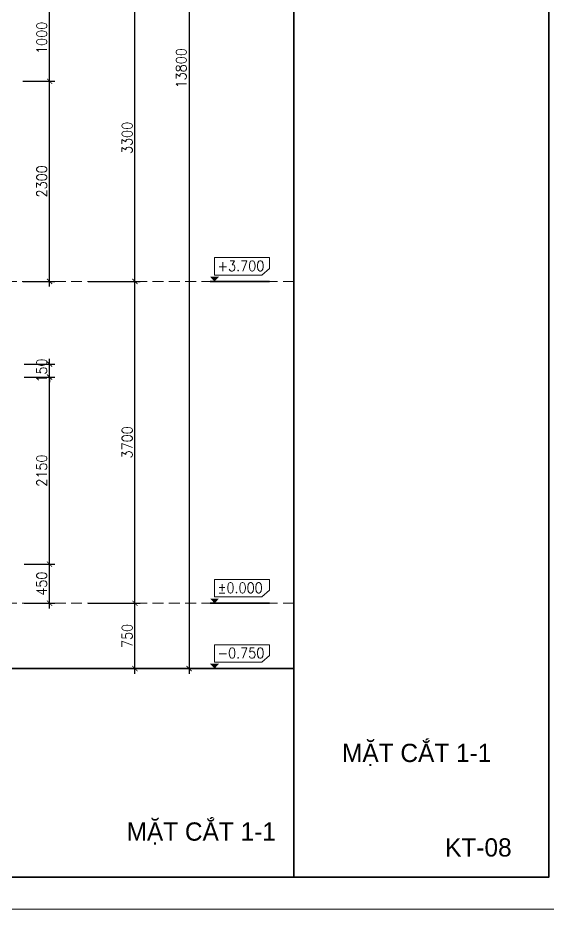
# Model space of a CAD drawing. Header units: millimetres. Extents: x -529782 to -142003, y -492574 to -273331.
# Drawn here: x -252856 to -246757, y -412168 to -401922 of the extents above; entities that cross this region are included whole.
import ezdxf
from ezdxf.enums import TextEntityAlignment as Align

# ---------------------------------------------------------------- set-up
doc = ezdxf.new("R2010")
doc.units = ezdxf.units.MM
doc.header["$LTSCALE"] = 500
doc.header["$MEASUREMENT"] = 0
doc.header["$PDMODE"] = 3
doc.linetypes.add('HIDDEN', pattern=[0.375, 0.25, -0.125])
doc.layers.get('0').update_dxf_attribs({"linetype": 'CONTINUOUS', "lineweight": 13})
doc.layers.get('Defpoints').update_dxf_attribs({"color": 255, "linetype": 'CONTINUOUS', "lineweight": 13})
for name, color, linetype, lineweight in [('1.cat 30', 30, 'CONTINUOUS', 35), ('2.thay 145', 145, 'CONTINUOUS', 18), ('3.manh 08', 8, 'CONTINUOUS', 9), ('4.dim 08', 8, 'CONTINUOUS', 13), ('6.khuat 75', 75, 'HIDDEN', 18), ('9.text \xad white', 7, 'CONTINUOUS', 15)]:
    doc.layers.add(name, color=color, linetype=linetype, lineweight=lineweight)
doc.styles.add('CA.JSC1', font='')
doc.styles.get("Standard").update_dxf_attribs({"font": 'txt.shx', "width": 0.9})
doc.styles.get('CA.JSC1').set_extended_font_data('.VnAvantH')
doc.dimstyles.new('CA 60', dxfattribs={"dimscale": 0, "dimtxt": 120, "dimasz": 60, "dimexe": 60, "dimexo": 0, "dimgap": 30, "dimtad": 1, "dimdec": 0, "dimzin": 0, "dimdsep": 46, "dimtxsty": 'Standard', "dimblk": 'ARCHTICK', "dimcen": 0.09, "dimdle": 60, "dimclrd": 256, "dimclre": 256, "dimclrt": 7, "dimadec": 0, "dimazin": 0, "dimtfac": 1, "dimtdec": 0, "dimtix": 1, "dimtmove": 2, "dimatfit": 3, "dimldrblk": 'DOT', "dimfxl": 1, "dimtolj": 1, "dimtzin": 0, "dimarcsym": 0})

# ---------------------------------------------------------------- blocks, each defined once
blk = doc.blocks.new('khung co loan')
at = {"layer": '1.cat 30'}
blk.add_lwpolyline([(1158.3, -14553.5), (1158.3, -303.5), (20658.3, -303.5), (20658.3, -14553.5)], close=True, dxfattribs=at)
blk.add_lwpolyline([(18298.1, -303.5), (18298.1, -14553.5)], dxfattribs=at)
at = {"layer": '3.manh 08'}
blk.add_lwpolyline([(0, -14850), (21000, -14850), (21000, 0), (0, 0)], close=True, dxfattribs=at)
blk = doc.blocks.new('ki hieu cost')
at = {"layer": '1.cat 30'}
blk.add_line((-119313, -196390), (-118176, -196390), dxfattribs=at)
at = {"layer": '3.manh 08'}
blk.add_lwpolyline([(-119227, -195934), (-119227, -196268), (-118320, -196268), (-118176, -196139), (-118176, -195934)], close=True, dxfattribs=at)
blk.add_solid([(-119313, -196299), (-119142, -196299), (-119227, -196390)], dxfattribs=at)
blk = doc.blocks.new('_ArchTick')
at = {"color": 1, "linetype": 'ByBlock', "const_width": 0.15}
blk.add_lwpolyline([(-0.5, -0.5), (0.5, 0.5)], dxfattribs=at)
blk = doc.blocks.new('*D261')
at = {"layer": '4.dim 08', "lineweight": -2, "transparency": 16777216}
for p, q in [((-251509, -409462), (-251509, -408592)), ((-252048, -408652), (-251449, -408652)), ((-252048, -409402), (-251449, -409402))]:
    blk.add_line(p, q, dxfattribs=at)
at = {"layer": 'Defpoints', "color": 0, "transparency": 16777216}
for p in [(-252048, -408652), (-251509, -408652), (-252048, -409402)]:
    blk.add_point(p, dxfattribs=at)
at = {"layer": '4.dim 08', "lineweight": -2, "transparency": 16777216, "xscale": 60, "yscale": 60, "zscale": 60}
for p, rotation in [((-251509, -408652), 90), ((-251509, -409402), 270)]:
    blk.add_blockref('_ArchTick', p, dxfattribs=dict(at, rotation=rotation))
at = {"layer": '4.dim 08', "color": 7, "transparency": 16777216, "insert": (-251599, -409027), "char_height": 120, "attachment_point": 5, "rotation": 90}
blk.add_mtext('\\A1;750', dxfattribs=at)
blk = doc.blocks.new('_DOT')
at = {"color": 1, "linetype": 'ByBlock'}
blk.add_line((-0.5, 0), (-1, 0), dxfattribs=at)
at = {"color": 1, "linetype": 'ByBlock', "const_width": 0.5}
blk.add_lwpolyline([(-0.25, 0, 1), (0.25, 0, 1)], format="xyb", close=True, dxfattribs=at)
blk = doc.blocks.new('*D262')
at = {"layer": '4.dim 08', "lineweight": -2, "transparency": 16777216}
for p, q in [((-251509, -408712), (-251509, -404892)), ((-252048, -404952), (-251449, -404952)), ((-252048, -408652), (-251449, -408652))]:
    blk.add_line(p, q, dxfattribs=at)
at = {"layer": 'Defpoints', "color": 0, "transparency": 16777216}
for p in [(-252048, -404952), (-251509, -404952), (-252048, -408652)]:
    blk.add_point(p, dxfattribs=at)
at = {"layer": '4.dim 08', "lineweight": -2, "transparency": 16777216, "xscale": 60, "yscale": 60, "zscale": 60}
for p, rotation in [((-251509, -404952), 90), ((-251509, -408652), 270)]:
    blk.add_blockref('_ArchTick', p, dxfattribs=dict(at, rotation=rotation))
at = {"layer": '4.dim 08', "color": 7, "transparency": 16777216, "insert": (-251599, -406802), "char_height": 120, "attachment_point": 5, "rotation": 90}
blk.add_mtext('\\A1;3700', dxfattribs=at)
blk = doc.blocks.new('*D263')
at = {"layer": '4.dim 08', "lineweight": -2, "transparency": 16777216}
for p, q in [((-252048, -401652), (-251449, -401652)), ((-251509, -405012), (-251509, -401592)), ((-252048, -404952), (-251449, -404952))]:
    blk.add_line(p, q, dxfattribs=at)
at = {"layer": 'Defpoints', "color": 0, "transparency": 16777216}
for p in [(-252048, -401652), (-251509, -401652), (-252048, -404952)]:
    blk.add_point(p, dxfattribs=at)
at = {"layer": '4.dim 08', "lineweight": -2, "transparency": 16777216, "xscale": 60, "yscale": 60, "zscale": 60}
for p, rotation in [((-251509, -401652), 90), ((-251509, -404952), 270)]:
    blk.add_blockref('_ArchTick', p, dxfattribs=dict(at, rotation=rotation))
at = {"layer": '4.dim 08', "color": 7, "transparency": 16777216, "insert": (-251599, -403302), "char_height": 120, "attachment_point": 5, "rotation": 90}
blk.add_mtext('\\A1;3300', dxfattribs=at)
blk = doc.blocks.new('*D267')
at = {"layer": '4.dim 08', "lineweight": -2, "transparency": 16777216}
for p, q in [((-252048, -395602), (-250827, -395602)), ((-250887, -395542), (-250887, -409462)), ((-252048, -409402), (-250827, -409402))]:
    blk.add_line(p, q, dxfattribs=at)
at = {"layer": 'Defpoints', "color": 0, "transparency": 16777216}
for p in [(-252048, -395602), (-252048, -409402), (-250887, -409402)]:
    blk.add_point(p, dxfattribs=at)
at = {"layer": '4.dim 08', "lineweight": -2, "transparency": 16777216, "xscale": 60, "yscale": 60, "zscale": 60}
for p, rotation in [((-250887, -395602), 90), ((-250887, -409402), 270)]:
    blk.add_blockref('_ArchTick', p, dxfattribs=dict(at, rotation=rotation))
at = {"layer": '4.dim 08', "color": 7, "transparency": 16777216, "insert": (-250977, -402502), "char_height": 120, "attachment_point": 5, "rotation": 90}
blk.add_mtext('\\A1;13800', dxfattribs=at)
blk = doc.blocks.new('*D292')
at = {"layer": '4.dim 08', "lineweight": -2, "transparency": 16777216}
for p, q in [((-252783, -408202), (-252431, -408202)), ((-252491, -408712), (-252491, -408142)), ((-252783, -408652), (-252431, -408652))]:
    blk.add_line(p, q, dxfattribs=at)
at = {"layer": 'Defpoints', "color": 0, "transparency": 16777216}
for p in [(-252783, -408202), (-252491, -408202), (-252783, -408652)]:
    blk.add_point(p, dxfattribs=at)
at = {"layer": '4.dim 08', "lineweight": -2, "transparency": 16777216, "xscale": 60, "yscale": 60, "zscale": 60}
for p, rotation in [((-252491, -408202), 90), ((-252491, -408652), 270)]:
    blk.add_blockref('_ArchTick', p, dxfattribs=dict(at, rotation=rotation))
at = {"layer": '4.dim 08', "color": 7, "transparency": 16777216, "insert": (-252581, -408427), "char_height": 120, "attachment_point": 5, "rotation": 90}
blk.add_mtext('\\A1;450', dxfattribs=at)
blk = doc.blocks.new('*D293')
at = {"layer": '4.dim 08', "lineweight": -2, "transparency": 16777216}
for p, q in [((-252783, -406052), (-252431, -406052)), ((-252491, -408262), (-252491, -405992)), ((-252783, -408202), (-252431, -408202))]:
    blk.add_line(p, q, dxfattribs=at)
at = {"layer": 'Defpoints', "color": 0, "transparency": 16777216}
for p in [(-252783, -406052), (-252491, -406052), (-252783, -408202)]:
    blk.add_point(p, dxfattribs=at)
at = {"layer": '4.dim 08', "lineweight": -2, "transparency": 16777216, "xscale": 60, "yscale": 60, "zscale": 60}
for p, rotation in [((-252491, -406052), 90), ((-252491, -408202), 270)]:
    blk.add_blockref('_ArchTick', p, dxfattribs=dict(at, rotation=rotation))
at = {"layer": '4.dim 08', "color": 7, "transparency": 16777216, "insert": (-252581, -407127), "char_height": 120, "attachment_point": 5, "rotation": 90}
blk.add_mtext('\\A1;2150', dxfattribs=at)
blk = doc.blocks.new('*D294')
at = {"layer": '4.dim 08', "lineweight": -2, "transparency": 16777216}
for p, q in [((-252491, -405902), (-252491, -405842)), ((-252783, -405902), (-252431, -405902)), ((-252491, -406052), (-252491, -405902)), ((-252783, -406052), (-252431, -406052)), ((-252491, -406052), (-252491, -406112))]:
    blk.add_line(p, q, dxfattribs=at)
at = {"layer": 'Defpoints', "color": 0, "transparency": 16777216}
for p in [(-252783, -405902), (-252491, -405902), (-252783, -406052)]:
    blk.add_point(p, dxfattribs=at)
at = {"layer": '4.dim 08', "lineweight": -2, "transparency": 16777216, "xscale": 60, "yscale": 60, "zscale": 60}
for p, rotation in [((-252491, -405902), 270), ((-252491, -406052), 90)]:
    blk.add_blockref('_ArchTick', p, dxfattribs=dict(at, rotation=rotation))
at = {"layer": '4.dim 08', "color": 7, "transparency": 16777216, "insert": (-252581, -405977), "char_height": 120, "attachment_point": 5, "rotation": 90}
blk.add_mtext('\\A1;150', dxfattribs=at)
blk = doc.blocks.new('*D295')
at = {"layer": '4.dim 08', "lineweight": -2, "transparency": 16777216}
for p, q in [((-252797, -402652), (-252431, -402652)), ((-252491, -405012), (-252491, -402592)), ((-252797, -404952), (-252431, -404952))]:
    blk.add_line(p, q, dxfattribs=at)
at = {"layer": 'Defpoints', "color": 0, "transparency": 16777216}
for p in [(-252797, -402652), (-252491, -402652), (-252797, -404952)]:
    blk.add_point(p, dxfattribs=at)
at = {"layer": '4.dim 08', "lineweight": -2, "transparency": 16777216, "xscale": 60, "yscale": 60, "zscale": 60}
for p, rotation in [((-252491, -402652), 90), ((-252491, -404952), 270)]:
    blk.add_blockref('_ArchTick', p, dxfattribs=dict(at, rotation=rotation))
at = {"layer": '4.dim 08', "color": 7, "transparency": 16777216, "insert": (-252581, -403802), "char_height": 120, "attachment_point": 5, "rotation": 90}
blk.add_mtext('\\A1;2300', dxfattribs=at)
blk = doc.blocks.new('*D296')
at = {"layer": '4.dim 08', "lineweight": -2, "transparency": 16777216}
for p, q in [((-252797, -401652), (-252431, -401652)), ((-252491, -402712), (-252491, -401592)), ((-252797, -402652), (-252431, -402652))]:
    blk.add_line(p, q, dxfattribs=at)
at = {"layer": 'Defpoints', "color": 0, "transparency": 16777216}
for p in [(-252797, -401652), (-252491, -401652), (-252797, -402652)]:
    blk.add_point(p, dxfattribs=at)
at = {"layer": '4.dim 08', "lineweight": -2, "transparency": 16777216, "xscale": 60, "yscale": 60, "zscale": 60}
for p, rotation in [((-252491, -401652), 90), ((-252491, -402652), 270)]:
    blk.add_blockref('_ArchTick', p, dxfattribs=dict(at, rotation=rotation))
at = {"layer": '4.dim 08', "color": 7, "transparency": 16777216, "insert": (-252581, -402152), "char_height": 120, "attachment_point": 5, "rotation": 90}
blk.add_mtext('\\A1;1000', dxfattribs=at)

msp = doc.modelspace()

# ---------------------------------------------------------------- linework, layer by layer
at = {"layer": '1.cat 30'}
for p, q in [((-270967, -409402), (-249680.7, -409402)), ((-265032.4, -409402), (-252017.9, -409402))]:
    msp.add_line(p, q, dxfattribs=at)
at = {"layer": '6.khuat 75'}
for p, q in [((-249680.7, -404952), (-270967, -404952)), ((-249680.7, -408652), (-270967, -408652))]:
    msp.add_line(p, q, dxfattribs=at)

# ---------------------------------------------------------------- block references
at = {"layer": '2.thay 145'}
for name, p, xscale, yscale, zscale in [('khung co loan', (-272405.5, -393725.8), 1.241924691043096, 1.241924691072199, 1.241924691059295), ('ki hieu cost', (-179057.6, -287118.3), 0.6000000000058208, 0.6000000000058208, 0.6000000000000001), ('ki hieu cost', (-179057.6, -290818.3), 0.6000000000058208, 0.6000000000058208, 0.6000000000000001), ('ki hieu cost', (-179057.6, -291568.3), 0.6000000000058208, 0.6000000000058208, 0.6000000000000001)]:
    msp.add_blockref(name, p, dxfattribs=dict(at, xscale=xscale, yscale=yscale, zscale=zscale))

# ---------------------------------------------------------------- texts
at = {"layer": '9.text \xad white', "style": 'CA.JSC1'}
for p in [(-249127.5, -410477.2), (-251605.3, -411380.9)]:
    msp.add_text('mÆt c¾t 1-1', height=210, dxfattribs=at).set_placement(p)
msp.add_text('kt-08', height=210, dxfattribs=at).set_placement((-247559.8, -411563.4), align=Align.CENTER)
at = {"layer": '9.text \xad white', "lineweight": 100, "char_height": 120, "width": 546.9, "attachment_point": 1}
for s, insert in [('+3.700', (-250558.6, -404714.1)), ('%%P0.000', (-250558.6, -408414.1)), ('-0.750', (-250558.6, -409164.1))]:
    msp.add_mtext(s, dxfattribs=dict(at, insert=insert))

# ---------------------------------------------------------------- dimensions: what is measured, and where the dimension line sits
at = {"layer": '4.dim 08'}
for base, p1, p2, picture, middle in [((-250886.8, -409402), (-252047.8, -395602), (-252047.8, -409402), '*D267', (-250976.8, -402502)), ((-252491.4, -401652), (-252797.4, -402652), (-252797.4, -401652), '*D296', (-252581.4, -402152)), ((-251509.3, -401652), (-252047.8, -404952), (-252047.8, -401652), '*D263', (-251599.3, -403302)), ((-252491.4, -402652), (-252797.4, -404952), (-252797.4, -402652), '*D295', (-252581.4, -403802)), ((-251509.3, -404952), (-252047.8, -408652), (-252047.8, -404952), '*D262', (-251599.3, -406802)), ((-252491.4, -405902), (-252783.4, -406052), (-252783.4, -405902), '*D294', (-252581.4, -405977)), ((-252491.4, -406052), (-252783.4, -408202), (-252783.4, -406052), '*D293', (-252581.4, -407127)), ((-252491.4, -408202), (-252783.4, -408652), (-252783.4, -408202), '*D292', (-252581.4, -408427)), ((-251509.3, -408652), (-252047.8, -409402), (-252047.8, -408652), '*D261', (-251599.3, -409027))]:
    dim = msp.add_linear_dim(base=base, p1=p1, p2=p2, angle=90, dimstyle='CA 60', override={"dimscale": 1}, dxfattribs=at)
    dim.commit()
    dim.dimension.update_dxf_attribs({"geometry": picture, "text_midpoint": middle})

doc.saveas('drawing.dxf')
